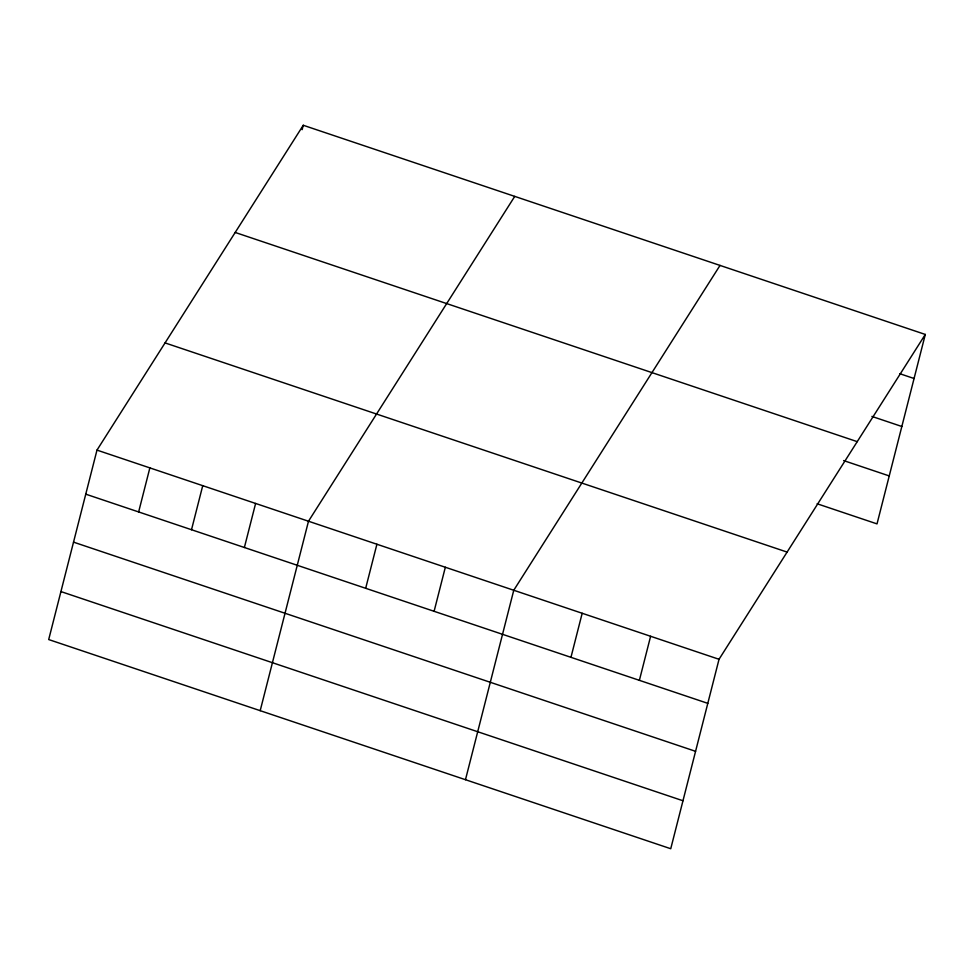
<?xml version="1.0" encoding="UTF-8"?>
<svg xmlns="http://www.w3.org/2000/svg" width="974" height="974" viewBox="0 0 974 974"><rect width="100%" height="100%" fill="white"/><g stroke="black" fill="none" stroke-linecap="round" stroke-linejoin="round"><path stroke-width="1.46" d="M96.986 450.11L48.7 639.553L670.745 848.731L719.031 659.288L925.3 334.447L303.255 125.269L96.986 450.11L719.031 659.288M138.637 511.947L149.862 467.885M191.513 529.722L202.738 485.661M302.135 129.676L303.255 125.269M244.377 547.51L255.614 503.448M260.192 710.679L308.49 521.224L514.747 196.383M365.676 588.296L376.914 544.235M434.1 611.307L445.337 567.245M465.475 779.699L513.761 590.256L720.029 265.415M570.959 657.328L582.184 613.267M639.382 680.339L650.608 636.278M925.3 334.447L877.014 523.89L817.137 503.765M899.818 373.712L914.075 378.509M871.9 416.422L901.839 426.49M235.184 232.457L857.23 441.648M843.618 460.58L889.238 475.921M165.056 342.909L787.102 552.088M85.761 494.159L707.806 703.35M73.525 542.141L695.57 751.319M60.924 591.571L682.981 800.762"/></g></svg>
